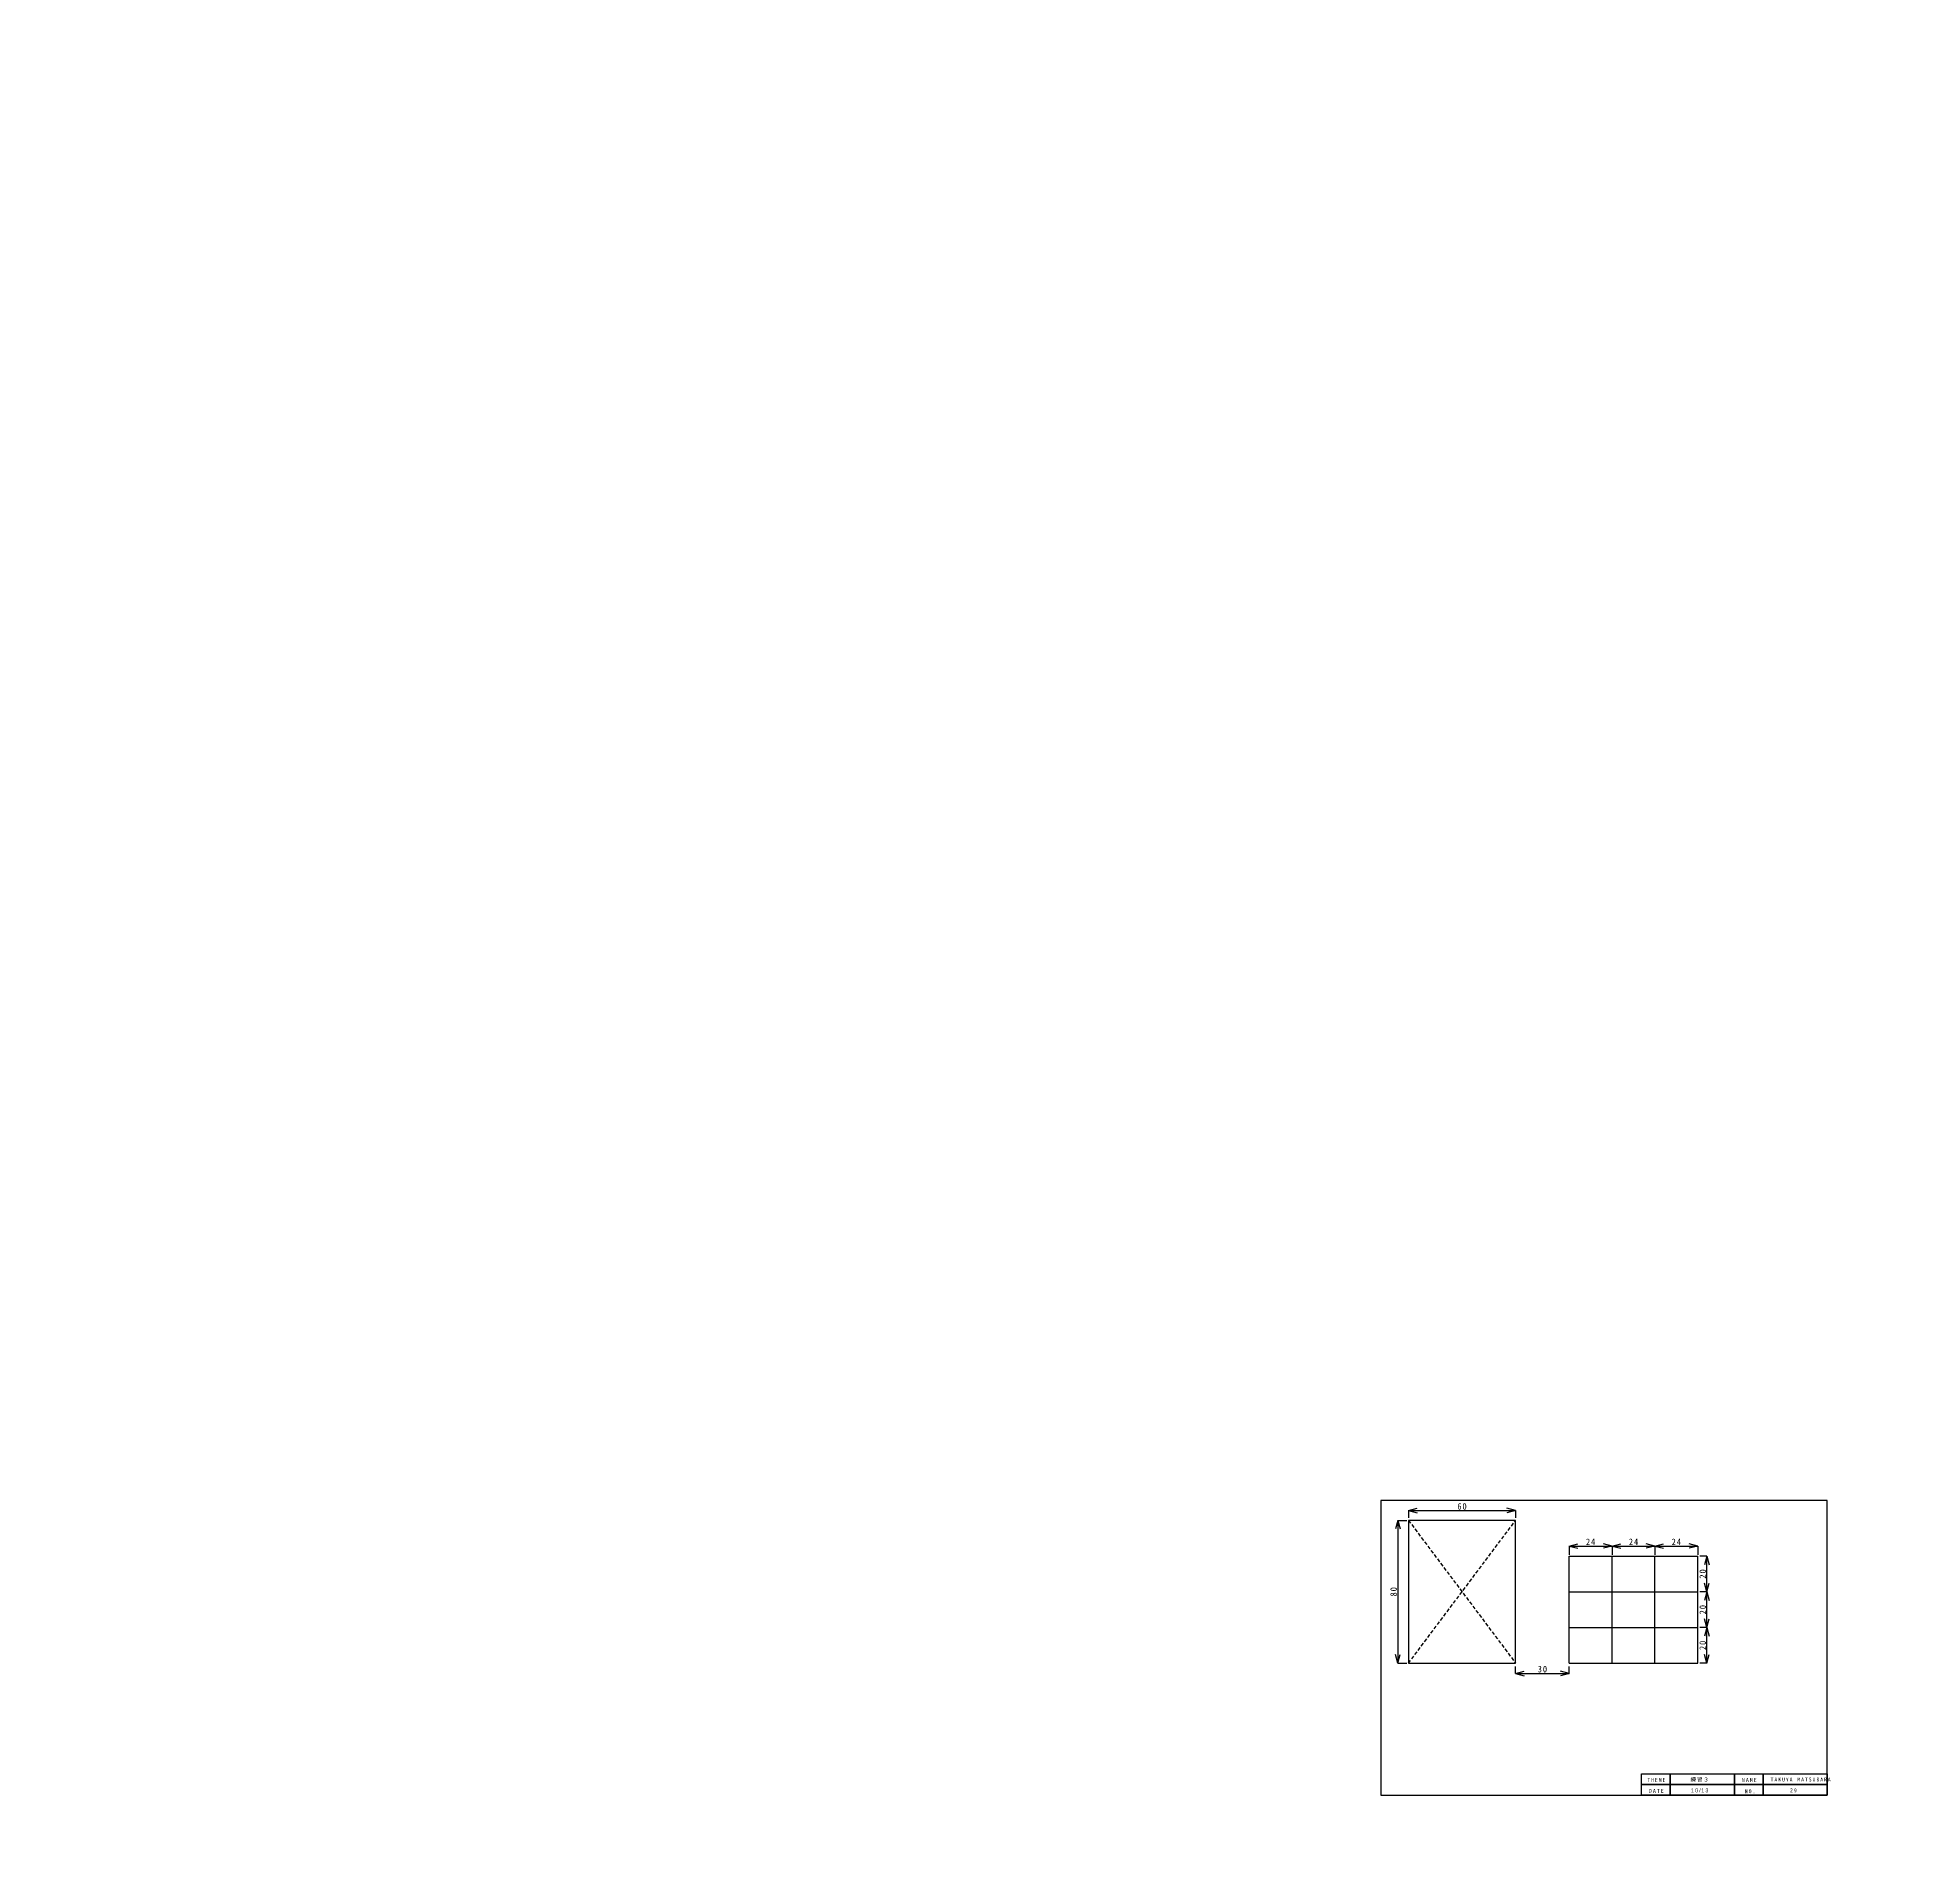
# Model space of a CAD drawing. Units: millimetres on the paper. Extents: x -1924 to 2076, y -2069 to 1931.
# Drawn here: x -882 to 160, y -118 to 907 of the extents above; entities that cross this region are included whole.
import ezdxf

# ---------------------------------------------------------------- set-up
doc = ezdxf.new("R2010")
doc.units = ezdxf.units.MM
doc.linetypes.add('DASHED2', pattern=[3, 2, -1])
doc.layers.add('0-0', color=4, linetype='Continuous')
doc.styles.add('HGPｺﾞｼｯｸM', font='')
doc.styles.add('ＭＳ ゴシック', font='')
doc.styles.get('HGPｺﾞｼｯｸM').set_extended_font_data('HGPｺﾞｼｯｸM')
doc.styles.get('ＭＳ ゴシック').set_extended_font_data('MS Gothic')

msp = doc.modelspace()

# ---------------------------------------------------------------- linework, layer by layer
at = {"layer": '0-0'}
for p, q in [((-120.227, 76.2), (-121.521, 71.371)), ((-120.227, 76.2), (-120.227, -3.8)), ((-120.227, 76.2), (-118.933, 71.371)), ((-120.227, 76.2), (-115.206, 76.2)), ((-114.291, 81.649), (-109.461, 82.943)), ((-114.291, 81.649), (-54.291, 81.649)), ((-114.291, 81.649), (-109.461, 80.354)), ((-114.291, 81.649), (-114.291, 77.685)), ((-54.291, 81.649), (-59.121, 82.943)), ((-54.291, 81.649), (-59.121, 80.354)), ((-54.291, 81.649), (-54.291, 77.685)), ((-24.291, 61.831), (-19.461, 63.125)), ((-0.291, 61.831), (-5.121, 63.125)), ((-0.291, 61.831), (4.539, 63.125)), ((23.709, 61.831), (18.879, 63.125)), ((23.709, 61.831), (28.539, 63.125)), ((47.709, 61.831), (42.879, 63.125)), ((-24.291, 61.831), (-0.291, 61.831)), ((-24.291, 61.831), (-19.461, 60.537)), ((-24.291, 61.831), (-24.291, 56.81)), ((-0.291, 61.831), (-5.121, 60.537)), ((-0.291, 61.831), (-0.291, 56.81)), ((-0.291, 61.831), (23.709, 61.831)), ((-0.291, 61.831), (4.539, 60.537)), ((23.709, 61.831), (18.879, 60.537)), ((23.709, 61.831), (23.709, 56.81)), ((23.709, 61.831), (47.709, 61.831)), ((23.709, 61.831), (28.539, 60.537)), ((47.709, 61.831), (42.879, 60.537)), ((47.709, 61.831), (47.709, 56.81)), ((52.847, 56.2), (48.883, 56.2)), ((52.847, 56.2), (51.553, 51.371)), ((52.847, 36.2), (52.847, 56.2)), ((52.847, 56.2), (54.141, 51.371)), ((52.847, 36.2), (48.883, 36.2)), ((52.847, 36.2), (51.553, 41.03)), ((52.847, 36.2), (51.553, 31.371)), ((52.847, 36.2), (54.141, 41.03)), ((52.847, 16.2), (52.847, 36.2)), ((52.847, 36.2), (54.141, 31.371)), ((52.847, 16.2), (51.553, 21.03)), ((52.847, 16.2), (54.141, 21.03)), ((52.847, 16.2), (48.883, 16.2)), ((52.847, 16.2), (51.553, 11.371)), ((52.847, -3.8), (52.847, 16.2)), ((52.847, 16.2), (54.141, 11.371)), ((-120.227, -3.8), (-121.521, 1.03)), ((-120.227, -3.8), (-118.933, 1.03)), ((52.847, -3.8), (51.553, 1.03)), ((52.847, -3.8), (54.141, 1.03)), ((-120.227, -3.8), (-115.206, -3.8)), ((-54.291, -9.512), (-54.291, -5.549)), ((-54.291, -9.512), (-49.461, -8.218)), ((-54.291, -9.512), (-24.291, -9.512)), ((-54.291, -9.512), (-49.461, -10.807)), ((-24.291, -9.512), (-29.121, -8.218)), ((-24.291, -9.512), (-29.121, -10.807)), ((-24.291, -9.512), (-24.291, -5.549)), ((52.847, -3.8), (48.883, -3.8))]:
    msp.add_line(p, q, dxfattribs=at)
at = {"layer": '0-0', "color": 5, "linetype": 'DASHED2'}
for p, q in [((-114.291, 76.2), (-54.291, -3.8)), ((-114.291, -3.8), (-54.291, 76.2))]:
    msp.add_line(p, q, dxfattribs=at)
at = {"layer": '0-0', "color": 5}
for p, q in [((-24.291, 56.2), (47.709, 56.2)), ((-24.291, 16.2), (-24.291, 56.2)), ((-0.291, 16.2), (-0.291, 56.2)), ((23.709, 16.2), (23.709, 56.2)), ((47.709, 16.2), (47.709, 56.2)), ((-24.291, 36.2), (47.709, 36.2)), ((-24.291, 16.2), (-0.291, 16.2)), ((-24.291, -3.8), (-24.291, 16.2)), ((-24.291, 16.2), (47.709, 16.2)), ((-24.291, 16.2), (-0.291, 16.2)), ((23.709, -3.8), (23.709, 16.2)), ((23.709, -3.8), (23.709, 16.2)), ((47.709, -3.8), (47.709, 16.2)), ((47.709, -3.8), (47.709, 16.2)), ((-24.291, -3.8), (-0.291, -3.8)), ((-24.291, -3.8), (-0.291, -3.8)), ((-24.291, -3.8), (47.709, -3.8))]:
    msp.add_line(p, q, dxfattribs=at)
at = {"layer": '0-0', "color": 7}
for points in [[(-129.756, -77.744), (120.244, -77.744), (120.244, 87.256), (-129.756, 87.256)], [(-114.291, -3.8), (-54.291, -3.8), (-54.291, 76.2), (-114.291, 76.2)], [(32.244, -71.744), (16.244, -71.744), (16.244, -65.744), (32.244, -65.744)], [(32.244, -77.744), (16.244, -77.744), (16.244, -71.744), (32.244, -71.744)], [(68.244, -71.744), (32.244, -71.744), (32.244, -65.744), (68.244, -65.744)], [(68.244, -77.744), (32.244, -77.744), (32.244, -71.744), (68.244, -71.744)], [(84.244, -71.744), (68.244, -71.744), (68.244, -65.744), (84.244, -65.744)], [(84.244, -77.744), (68.244, -77.744), (68.244, -71.744), (84.244, -71.744)], [(120.244, -71.744), (84.244, -71.744), (84.244, -65.744), (120.244, -65.744)], [(120.244, -77.744), (84.244, -77.744), (84.244, -71.744), (120.244, -71.744)]]:
    msp.add_lwpolyline(points, close=True, dxfattribs=at)
at = {"layer": '0-0', "color": 5}
msp.add_lwpolyline([(-24.291, -3.8), (-0.291, -3.8), (-0.291, 16.2)], dxfattribs=at)
at = {"layer": '0-0', "color": 7}
msp.add_circle((75.571, -69.23), 2000, dxfattribs=at)

# ---------------------------------------------------------------- texts
at = {"layer": '0-0', "color": 3, "char_height": 3.666, "attachment_point": 7, "style": 'ＭＳ ゴシック'}
for s, insert in [('\\T1.21;\\W0.95;60', (-86.916, 82.149)), ('\\T1.21;\\W0.95;24', (-14.916, 62.331)), ('\\T1.21;\\W0.95;24', (9.084, 62.331)), ('\\T1.21;\\W0.95;24', (33.084, 62.331)), ('\\T1.21;\\W0.95;30', (-41.916, -9.012))]:
    msp.add_mtext(s, dxfattribs=dict(at, insert=insert))
at = {"layer": '0-0', "color": 3, "char_height": 3.666, "attachment_point": 7, "rotation": 90, "style": 'ＭＳ ゴシック'}
for s, insert in [('\\T1.21;\\W0.95;20', (52.347, 43.575)), ('\\T1.21;\\W0.95;80', (-120.727, 33.575)), ('\\T1.21;\\W0.95;20', (52.347, 23.575)), ('\\T1.21;\\W0.95;20', (52.347, 3.575))]:
    msp.add_mtext(s, dxfattribs=dict(at, insert=insert))
at = {"layer": '0-0', "color": 7, "char_height": 2.199, "attachment_point": 7}
for s, insert, style in [('\\T1.38;\\W0.85;THEME', (19.553, -70.286), 'ＭＳ ゴシック'), ('\\T1.17;練習３', (43.599, -70.286), 'ＭＳ ゴシック'), ('\\T1.38;\\W0.9;NAME', (72.4, -70.286), 'ＭＳ ゴシック'), ('\\T1.4;\\W0.85;TAKUYA\\~MATSUBARA', (88.519, -70.022), 'ＭＳ ゴシック'), ('\\T1.38;\\W0.9;DATE', (20.346, -76.364), 'ＭＳ ゴシック'), ('\\T1.38;\\W0.9;10/13', (43.863, -76.1), 'HGPｺﾞｼｯｸM'), ('\\T1.38;\\W0.9;NO.', (73.986, -76.628), 'ＭＳ ゴシック'), ('\\T1.36;\\W0.9;29', (99.352, -76.1), 'ＭＳ ゴシック')]:
    msp.add_mtext(s, dxfattribs=dict(at, insert=insert, style=style))

doc.saveas('drawing.dxf')
